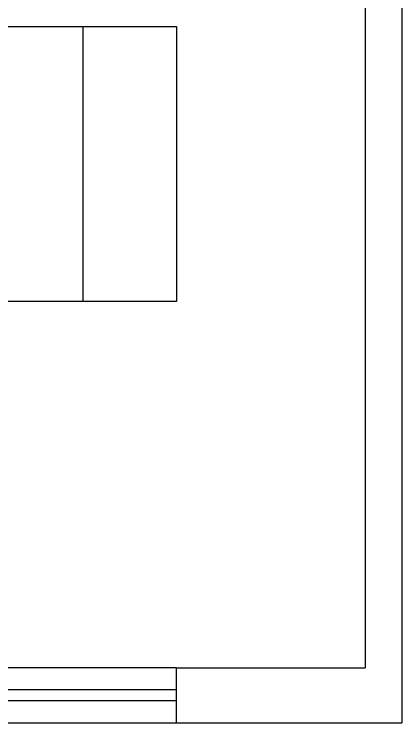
# Model space of a CAD drawing. Extents: x 126968 to 132038, y -1805 to 3860.
# Drawn here: x 131679.1 to 131785, y -385 to -191.6 of the extents above; entities that cross this region are included whole.
import ezdxf

# ---------------------------------------------------------------- set-up
doc = ezdxf.new("R2010")
doc.units = 0
doc.header["$MEASUREMENT"] = 0
for name, color, linetype in [('PENA02', 2, 'CONTINUOUS'), ('PENA03', 3, 'CONTINUOUS'), ('PENA06', 6, 'CONTINUOUS')]:
    doc.layers.add(name, color=color, linetype=linetype)

msp = doc.modelspace()

# ---------------------------------------------------------------- linework, layer by layer
at = {"layer": 'PENA02', "linetype": 'Continuous'}
for p, q in [((131723.47, -369.958, -43.121), (131573.97, -369.958, -43.121)), ((131573.97, -384.958, -43.121), (131723.47, -384.958, -43.121))]:
    msp.add_line(p, q, dxfattribs=at)
at = {"layer": 'PENA02', "linetype": 'Continuous', "elevation": -43.121}
for points in [[(131563.47, -194.958), (131723.47, -194.958), (131723.47, -269.958), (131563.47, -269.958)], [(131697.97, -269.958), (131697.97, -194.958), (131723.47, -194.958), (131723.47, -269.958)]]:
    msp.add_lwpolyline(points, close=True, dxfattribs=at)
at = {"layer": 'PENA03', "linetype": 'Continuous'}
for p, q in [((131723.47, -375.958, -43.121), (131573.97, -375.958, -43.121)), ((131723.47, -378.958, -43.121), (131573.97, -378.958, -43.121))]:
    msp.add_line(p, q, dxfattribs=at)
at = {"layer": 'PENA06'}
for p, q in [((131784.97, -49.958, -43.121), (131784.97, -384.958, -43.121)), ((131774.97, -64.958, -43.121), (131774.97, -369.958, -43.121)), ((131723.47, -369.958, -43.121), (131774.97, -369.958, -43.121)), ((131723.47, -384.958, -43.121), (131784.97, -384.958, -43.121))]:
    msp.add_line(p, q, dxfattribs=at)
at = {"layer": 'PENA06', "linetype": 'Continuous'}
msp.add_line((131723.47, -384.958, -43.121), (131723.47, -369.958, -43.121), dxfattribs=at)

doc.saveas('drawing.dxf')
